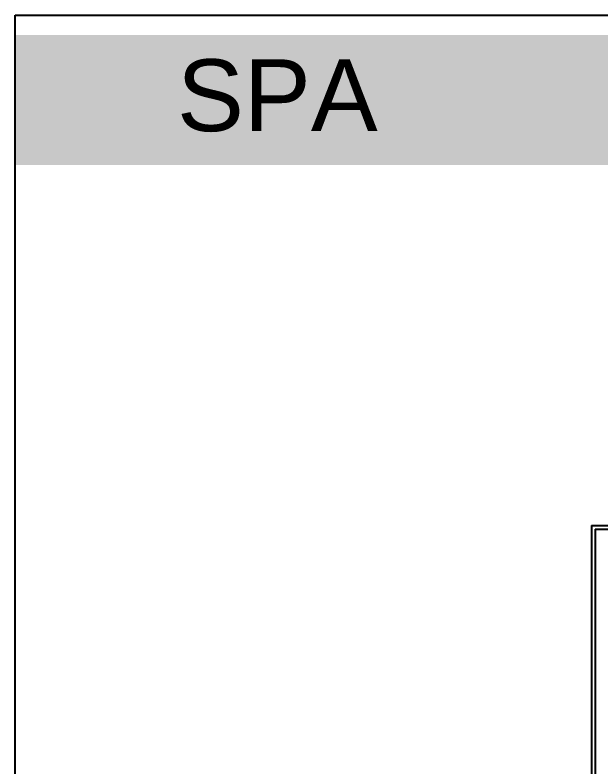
# Model space of a CAD drawing. Header units: millimetres. Extents: x 1521 to 3683, y 1649 to 3322.
# Drawn here: x 2058.37 to 2066.53, y 1666.75 to 1677.22 of the extents above; entities that cross this region are included whole.
import ezdxf

# ---------------------------------------------------------------- set-up
doc = ezdxf.new("R2010")
doc.units = ezdxf.units.MM
doc.header["$LTSCALE"] = 0.1
doc.layers.add('WIN', color=8, linetype='Continuous', lineweight=25)

# ---------------------------------------------------------------- blocks, each defined once
blk = doc.blocks.new('A$C3F6A36EA')
h = blk.add_hatch(color=10)
h.set_gradient(color1=(22, 110, 12), color2=(129, 189, 10), tint=0.46)
h.paths.add_polyline_path([(-44.213, 20.41), (-3.313, 20.41), (-3.313, 22.222), (-44.213, 22.222)])
at = {"color": 0}
blk.add_lwpolyline([(-44.213, 22.5), (-3.313, 22.5), (-3.313, -5.276), (-44.213, -5.276)], close=True, dxfattribs=at)
at = {"insert": (-41.959, 21.883), "char_height": 1, "width": 22.63115, "attachment_point": 1}
blk.add_mtext('{\\f@Arial Unicode MS|b0|i0|c0|p34;\\C255;\\c16777215;SPA}', dxfattribs=at)

msp = doc.modelspace()

# ---------------------------------------------------------------- linework, layer by layer
at = {"layer": 'WIN'}
for p, q in [((2066.3985, 1670.1094), (2066.3985, 1666.2044)), ((2066.3985, 1670.1094), (2076.2739, 1670.1094)), ((2066.4485, 1670.0594), (2066.4485, 1666.2544)), ((2066.4485, 1670.0594), (2076.2739, 1670.0594))]:
    msp.add_line(p, q, dxfattribs=at)

# ---------------------------------------------------------------- block references
at = {"color": 0}
msp.add_blockref('A$C3F6A36EA', (2102.5868, 1654.7171), dxfattribs=at)

doc.saveas('drawing.dxf')
